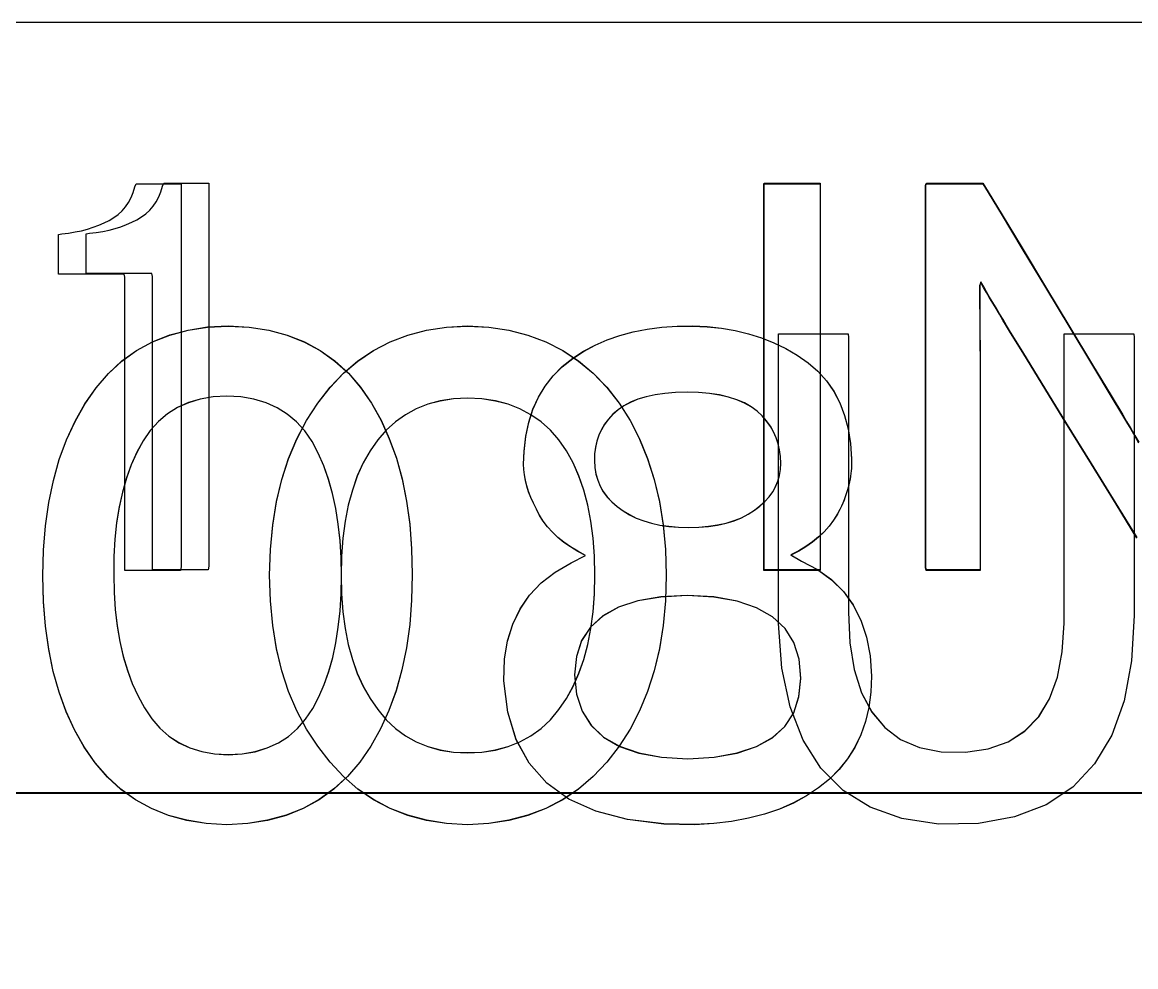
# Model space of a CAD drawing. Extents: x 1 to 47.7, y 0.2 to 35.
# Drawn here: x 36.3218 to 36.5456, y 12.1549 to 12.3447 of the extents above; entities that cross this region are included whole.
import ezdxf

# ---------------------------------------------------------------- set-up
doc = ezdxf.new("R2010")
doc.units = 0
doc.header["$MEASUREMENT"] = 0
for name, color, linetype in [('5_1___24__TARGET_LEDS___12', 7, 'CONTINUOUS'), ('6_2___8__INDEPENDENT_INPUT', 7, 'CONTINUOUS'), ('6_3___8__OPTOISO_INDEPENDE', 7, 'CONTINUOUS'), ('6_4___24__OPTOISO_INDEPEND', 7, 'CONTINUOUS'), ('6_5___8__INDEPENDENT_INPUT', 7, 'CONTINUOUS'), ('6_6___8__INDEPENDENT_INPUT', 7, 'CONTINUOUS'), ('6_7___8__OPTOISO_INDEPENDE', 7, 'CONTINUOUS'), ('6_8___8__OPTOISO_INDEPENDE', 7, 'CONTINUOUS'), ('8_0_____DWG', 7, 'CONTINUOUS')]:
    doc.layers.add(name, color=color, linetype=linetype)

msp = doc.modelspace()

# ---------------------------------------------------------------- linework, layer by layer
at = {"layer": '5_1___24__TARGET_LEDS___12'}
msp.add_lwpolyline([(36.34242, 12.2345), (36.34242, 12.23679), (36.34242, 12.24285), (36.34242, 12.25154), (36.34242, 12.26169), (36.34242, 12.27213), (36.34242, 12.28169), (36.34242, 12.28921), (36.34242, 12.29353), (36.34229, 12.29413), (36.34132, 12.29413), (36.33964, 12.29413), (36.3375, 12.29413), (36.33516, 12.29413), (36.33289, 12.29413), (36.33094, 12.29413), (36.32959, 12.29413), (36.32907, 12.29413), (36.32907, 12.29444), (36.32907, 12.29525), (36.32907, 12.29642), (36.32907, 12.29779), (36.32907, 12.29919), (36.32907, 12.30048), (36.32907, 12.3015), (36.32907, 12.30208), (36.32977, 12.30222), (36.33112, 12.30237), (36.33242, 12.30258), (36.33368, 12.30284), (36.33489, 12.30315), (36.33605, 12.30352), (36.33717, 12.30393), (36.33824, 12.3044), (36.33926, 12.30492), (36.34021, 12.30549), (36.34107, 12.30613), (36.34185, 12.30685), (36.34254, 12.30766), (36.34314, 12.30854), (36.34366, 12.3095), (36.34409, 12.31054), (36.34444, 12.31166), (36.34467, 12.31225), (36.34533, 12.31225), (36.34648, 12.31225), (36.34795, 12.31225), (36.34954, 12.31225), (36.3511, 12.31225), (36.35243, 12.31225), (36.35336, 12.31225), (36.35371, 12.31225), (36.35371, 12.30927), (36.35371, 12.30136), (36.35371, 12.29003), (36.35371, 12.2768), (36.35371, 12.26319), (36.35371, 12.25072), (36.35371, 12.24091), (36.35371, 12.23528), (36.35359, 12.2345), (36.35278, 12.2345), (36.35135, 12.2345), (36.34954, 12.2345), (36.34757, 12.2345), (36.34565, 12.2345), (36.344, 12.2345), (36.34285, 12.2345)], close=True, dxfattribs=at)
for points in [[(36.47087, 12.2345), (36.47087, 12.31225), (36.48215, 12.31225), (36.48215, 12.2345), (36.47087, 12.2345)], [(36.54584, 12.24103), (36.54164, 12.24786), (36.53669, 12.2559), (36.53155, 12.26424), (36.52677, 12.27202), (36.52287, 12.27835), (36.52042, 12.28234), (36.51963, 12.28363), (36.5189, 12.28484), (36.51819, 12.28603), (36.51751, 12.28717), (36.51685, 12.28829), (36.51621, 12.28937), (36.5156, 12.29042), (36.51501, 12.29143), (36.51445, 12.29241), (36.51421, 12.29178), (36.51422, 12.28991), (36.51422, 12.28798), (36.51423, 12.28599), (36.51424, 12.28394), (36.51425, 12.28183), (36.51427, 12.27966), (36.51429, 12.27743), (36.51432, 12.27514), (36.51432, 12.27371), (36.51432, 12.2701), (36.51432, 12.26465), (36.51432, 12.25811), (36.51432, 12.2512), (36.51432, 12.24466), (36.51432, 12.23922), (36.51432, 12.2356), (36.51431, 12.2345), (36.51381, 12.2345), (36.51266, 12.2345), (36.51107, 12.2345), (36.50925, 12.2345), (36.50738, 12.2345), (36.50566, 12.2345), (36.5043, 12.2345), (36.5035, 12.2345), (36.50336, 12.23505), (36.50336, 12.24009), (36.50336, 12.24925), (36.50336, 12.26114), (36.50336, 12.27433), (36.50336, 12.28743), (36.50336, 12.29901), (36.50336, 12.30767), (36.50336, 12.312), (36.50358, 12.31225), (36.50453, 12.31225), (36.50602, 12.31225), (36.50786, 12.31225), (36.50983, 12.31225), (36.51172, 12.31225), (36.51334, 12.31225), (36.51446, 12.31225), (36.51488, 12.31225), (36.51592, 12.31052), (36.51871, 12.3059), (36.52272, 12.29925), (36.52743, 12.29143), (36.53233, 12.28331), (36.5369, 12.27574), (36.54061, 12.26958), (36.54295, 12.2657), (36.54374, 12.26438), (36.54459, 12.26293), (36.54539, 12.26154), (36.54617, 12.26019)], [(36.27086, 12.1398), (36.27086, 12.18979), (36.57085, 12.18977)]]:
    msp.add_lwpolyline(points, dxfattribs=at)
at = {"layer": '6_2___8__INDEPENDENT_INPUT'}
for points in [[(36.45124, 12.23357), (36.45107, 12.2284), (36.45061, 12.22347), (36.44986, 12.2188), (36.44882, 12.21438), (36.44749, 12.2102), (36.44588, 12.20628), (36.44398, 12.2026), (36.44179, 12.19918), (36.43931, 12.19598), (36.43657, 12.19309), (36.43361, 12.19059), (36.43044, 12.18845), (36.42705, 12.18669), (36.42344, 12.1853), (36.41962, 12.18429), (36.41557, 12.18365), (36.41131, 12.18338), (36.40707, 12.18365), (36.40306, 12.18429), (36.39927, 12.1853), (36.39571, 12.18669), (36.39236, 12.18845), (36.38924, 12.19059), (36.38634, 12.19309), (36.38366, 12.19598), (36.38117, 12.19918), (36.37893, 12.2026), (36.37698, 12.20628), (36.37533, 12.2102), (36.37398, 12.21438), (36.37291, 12.2188), (36.37215, 12.22347), (36.37168, 12.2284), (36.3715, 12.23357), (36.37168, 12.23874), (36.37215, 12.24367), (36.37291, 12.24836), (36.37398, 12.2528), (36.37533, 12.257), (36.37698, 12.26096), (36.37893, 12.26467), (36.38117, 12.26814), (36.38366, 12.27134), (36.38634, 12.27418), (36.38924, 12.27664), (36.39236, 12.27874), (36.39571, 12.28047), (36.39927, 12.28183), (36.40306, 12.28282), (36.40707, 12.28344), (36.41131, 12.28368), (36.41557, 12.28344), (36.41962, 12.28282), (36.42344, 12.28183), (36.42705, 12.28047), (36.43044, 12.27874), (36.43361, 12.27664), (36.43657, 12.27418), (36.43931, 12.27134), (36.44179, 12.26814), (36.44398, 12.26467), (36.44588, 12.26096), (36.44749, 12.257), (36.44882, 12.2528), (36.44986, 12.24836), (36.45061, 12.24367), (36.45107, 12.23874)], [(36.5453, 12.22545), (36.54475, 12.21633), (36.54323, 12.20833), (36.54075, 12.20144), (36.53732, 12.19565), (36.53292, 12.19099), (36.52756, 12.18743), (36.52124, 12.18498), (36.51397, 12.18365), (36.50594, 12.18353), (36.4986, 12.18467), (36.49221, 12.18693), (36.48676, 12.1903), (36.48227, 12.19478), (36.47873, 12.20038), (36.47613, 12.20709), (36.47449, 12.21491), (36.47379, 12.22385), (36.47377, 12.22714), (36.47377, 12.23214), (36.47377, 12.2398), (36.47377, 12.24905), (36.47377, 12.25884), (36.47377, 12.26809), (36.47377, 12.27575), (36.47377, 12.28075), (36.47379, 12.28212), (36.47452, 12.28212), (36.47606, 12.28212), (36.47817, 12.28212), (36.48057, 12.28212), (36.48299, 12.28212), (36.48518, 12.28212), (36.48686, 12.28212), (36.48777, 12.28212), (36.48786, 12.28135), (36.48786, 12.27703), (36.48786, 12.26987), (36.48786, 12.2609), (36.48786, 12.2512), (36.48786, 12.24182), (36.48786, 12.23381), (36.48786, 12.22822), (36.48786, 12.22613), (36.48815, 12.21998), (36.48903, 12.21459), (36.49048, 12.20996), (36.49252, 12.20607), (36.49514, 12.20294), (36.49834, 12.20056), (36.50213, 12.19893), (36.5065, 12.19805), (36.51139, 12.19797), (36.51596, 12.19867), (36.51993, 12.2001), (36.5233, 12.20225), (36.52608, 12.20513), (36.52826, 12.20874), (36.52984, 12.21308), (36.53082, 12.21814), (36.5312, 12.22393), (36.53121, 12.22657), (36.53121, 12.23162), (36.53121, 12.23936), (36.53121, 12.24871), (36.53121, 12.2586), (36.53121, 12.26795), (36.53121, 12.27569), (36.53121, 12.28074), (36.53123, 12.28212), (36.53196, 12.28212), (36.5335, 12.28212), (36.53561, 12.28212), (36.53801, 12.28212), (36.54044, 12.28212), (36.54262, 12.28212), (36.5443, 12.28212), (36.54521, 12.28212), (36.5453, 12.28134), (36.5453, 12.27697), (36.5453, 12.26972), (36.5453, 12.26065), (36.5453, 12.25083), (36.5453, 12.24133), (36.5453, 12.23322), (36.5453, 12.22757)], [(36.43688, 12.23357), (36.43679, 12.23739), (36.43652, 12.24101), (36.43607, 12.24443), (36.43545, 12.24766), (36.43465, 12.25069), (36.43367, 12.25352), (36.43251, 12.25615), (36.43117, 12.25859), (36.42965, 12.2608), (36.42795, 12.26273), (36.42608, 12.26441), (36.42404, 12.26584), (36.42183, 12.26702), (36.41945, 12.26794), (36.41691, 12.2686), (36.41419, 12.26902), (36.41131, 12.26918), (36.40848, 12.26902), (36.40581, 12.2686), (36.40331, 12.26794), (36.40097, 12.26702), (36.39879, 12.26584), (36.39678, 12.26441), (36.39492, 12.26273), (36.39323, 12.2608), (36.39169, 12.25859), (36.39033, 12.25615), (36.38914, 12.25352), (36.38814, 12.25069), (36.38732, 12.24766), (36.38668, 12.24443), (36.38623, 12.24101), (36.38596, 12.23739), (36.38586, 12.23357), (36.38596, 12.22979), (36.38623, 12.22622), (36.38668, 12.22283), (36.38732, 12.21964), (36.38814, 12.21664), (36.38914, 12.21384), (36.39033, 12.21123), (36.39169, 12.20881), (36.39323, 12.20656), (36.39492, 12.20453), (36.39678, 12.20277), (36.39879, 12.20128), (36.40097, 12.20006), (36.40331, 12.19911), (36.40581, 12.19843), (36.40848, 12.19802), (36.41131, 12.19789), (36.41419, 12.19802), (36.41691, 12.19843), (36.41945, 12.19911), (36.42183, 12.20006), (36.42404, 12.20128), (36.42608, 12.20277), (36.42795, 12.20453), (36.42965, 12.20656), (36.43117, 12.20881), (36.43251, 12.21123), (36.43367, 12.21384), (36.43465, 12.21664), (36.43545, 12.21964), (36.43607, 12.22283), (36.43652, 12.22622), (36.43679, 12.22979)]]:
    msp.add_lwpolyline(points, close=True, dxfattribs=at)
at = {"layer": '6_3___8__OPTOISO_INDEPENDE'}
for points in [[(36.45124, 12.23357), (36.45107, 12.2284), (36.45061, 12.22347), (36.44986, 12.2188), (36.44882, 12.21438), (36.44749, 12.2102), (36.44588, 12.20628), (36.44398, 12.2026), (36.44179, 12.19918), (36.43931, 12.19598), (36.43657, 12.19309), (36.43361, 12.19059), (36.43044, 12.18845), (36.42705, 12.18669), (36.42344, 12.1853), (36.41962, 12.18429), (36.41557, 12.18365), (36.41131, 12.18338), (36.40707, 12.18365), (36.40306, 12.18429), (36.39927, 12.1853), (36.39571, 12.18669), (36.39236, 12.18845), (36.38924, 12.19059), (36.38634, 12.19309), (36.38366, 12.19598), (36.38117, 12.19918), (36.37893, 12.2026), (36.37698, 12.20628), (36.37533, 12.2102), (36.37398, 12.21438), (36.37291, 12.2188), (36.37215, 12.22347), (36.37168, 12.2284), (36.3715, 12.23357), (36.37168, 12.23874), (36.37215, 12.24367), (36.37291, 12.24836), (36.37398, 12.2528), (36.37533, 12.257), (36.37698, 12.26096), (36.37893, 12.26467), (36.38117, 12.26814), (36.38366, 12.27134), (36.38634, 12.27418), (36.38924, 12.27664), (36.39236, 12.27874), (36.39571, 12.28047), (36.39927, 12.28183), (36.40306, 12.28282), (36.40707, 12.28344), (36.41131, 12.28368), (36.41557, 12.28344), (36.41962, 12.28282), (36.42344, 12.28183), (36.42705, 12.28047), (36.43044, 12.27874), (36.43361, 12.27664), (36.43657, 12.27418), (36.43931, 12.27134), (36.44179, 12.26814), (36.44398, 12.26467), (36.44588, 12.26096), (36.44749, 12.257), (36.44882, 12.2528), (36.44986, 12.24836), (36.45061, 12.24367), (36.45107, 12.23874)], [(36.5453, 12.22545), (36.54475, 12.21633), (36.54323, 12.20833), (36.54075, 12.20144), (36.53732, 12.19565), (36.53292, 12.19099), (36.52756, 12.18743), (36.52124, 12.18498), (36.51397, 12.18365), (36.50594, 12.18353), (36.4986, 12.18467), (36.49221, 12.18693), (36.48676, 12.1903), (36.48227, 12.19478), (36.47873, 12.20038), (36.47613, 12.20709), (36.47449, 12.21491), (36.47379, 12.22385), (36.47377, 12.22714), (36.47377, 12.23214), (36.47377, 12.2398), (36.47377, 12.24905), (36.47377, 12.25884), (36.47377, 12.26809), (36.47377, 12.27575), (36.47377, 12.28075), (36.47379, 12.28212), (36.47452, 12.28212), (36.47606, 12.28212), (36.47817, 12.28212), (36.48057, 12.28212), (36.48299, 12.28212), (36.48518, 12.28212), (36.48686, 12.28212), (36.48777, 12.28212), (36.48786, 12.28135), (36.48786, 12.27703), (36.48786, 12.26987), (36.48786, 12.2609), (36.48786, 12.2512), (36.48786, 12.24182), (36.48786, 12.23381), (36.48786, 12.22822), (36.48786, 12.22613), (36.48815, 12.21998), (36.48903, 12.21459), (36.49048, 12.20996), (36.49252, 12.20607), (36.49514, 12.20294), (36.49834, 12.20056), (36.50213, 12.19893), (36.5065, 12.19805), (36.51139, 12.19797), (36.51596, 12.19867), (36.51993, 12.2001), (36.5233, 12.20225), (36.52608, 12.20513), (36.52826, 12.20874), (36.52984, 12.21308), (36.53082, 12.21814), (36.5312, 12.22393), (36.53121, 12.22657), (36.53121, 12.23162), (36.53121, 12.23936), (36.53121, 12.24871), (36.53121, 12.2586), (36.53121, 12.26795), (36.53121, 12.27569), (36.53121, 12.28074), (36.53123, 12.28212), (36.53196, 12.28212), (36.5335, 12.28212), (36.53561, 12.28212), (36.53801, 12.28212), (36.54044, 12.28212), (36.54262, 12.28212), (36.5443, 12.28212), (36.54521, 12.28212), (36.5453, 12.28134), (36.5453, 12.27697), (36.5453, 12.26972), (36.5453, 12.26065), (36.5453, 12.25083), (36.5453, 12.24133), (36.5453, 12.23322), (36.5453, 12.22757)], [(36.43688, 12.23357), (36.43679, 12.23739), (36.43652, 12.24101), (36.43607, 12.24443), (36.43545, 12.24766), (36.43465, 12.25069), (36.43367, 12.25352), (36.43251, 12.25615), (36.43117, 12.25859), (36.42965, 12.2608), (36.42795, 12.26273), (36.42608, 12.26441), (36.42404, 12.26584), (36.42183, 12.26702), (36.41945, 12.26794), (36.41691, 12.2686), (36.41419, 12.26902), (36.41131, 12.26918), (36.40848, 12.26902), (36.40581, 12.2686), (36.40331, 12.26794), (36.40097, 12.26702), (36.39879, 12.26584), (36.39678, 12.26441), (36.39492, 12.26273), (36.39323, 12.2608), (36.39169, 12.25859), (36.39033, 12.25615), (36.38914, 12.25352), (36.38814, 12.25069), (36.38732, 12.24766), (36.38668, 12.24443), (36.38623, 12.24101), (36.38596, 12.23739), (36.38586, 12.23357), (36.38596, 12.22979), (36.38623, 12.22622), (36.38668, 12.22283), (36.38732, 12.21964), (36.38814, 12.21664), (36.38914, 12.21384), (36.39033, 12.21123), (36.39169, 12.20881), (36.39323, 12.20656), (36.39492, 12.20453), (36.39678, 12.20277), (36.39879, 12.20128), (36.40097, 12.20006), (36.40331, 12.19911), (36.40581, 12.19843), (36.40848, 12.19802), (36.41131, 12.19789), (36.41419, 12.19802), (36.41691, 12.19843), (36.41945, 12.19911), (36.42183, 12.20006), (36.42404, 12.20128), (36.42608, 12.20277), (36.42795, 12.20453), (36.42965, 12.20656), (36.43117, 12.20881), (36.43251, 12.21123), (36.43367, 12.21384), (36.43465, 12.21664), (36.43545, 12.21964), (36.43607, 12.22283), (36.43652, 12.22622), (36.43679, 12.22979)]]:
    msp.add_lwpolyline(points, close=True, dxfattribs=at)
at = {"layer": '6_4___24__OPTOISO_INDEPEND'}
msp.add_lwpolyline([(36.348, 12.23463), (36.348, 12.23691), (36.348, 12.24298), (36.348, 12.25167), (36.348, 12.26182), (36.348, 12.27225), (36.348, 12.28182), (36.348, 12.28934), (36.348, 12.29366), (36.34786, 12.29426), (36.34689, 12.29426), (36.34521, 12.29426), (36.34307, 12.29426), (36.34073, 12.29426), (36.33845, 12.29426), (36.33651, 12.29426), (36.33515, 12.29426), (36.33464, 12.29426), (36.33464, 12.29456), (36.33464, 12.29538), (36.33464, 12.29655), (36.33464, 12.29792), (36.33464, 12.29932), (36.33464, 12.30061), (36.33464, 12.30162), (36.33464, 12.30221), (36.33533, 12.30234), (36.33668, 12.3025), (36.33799, 12.30271), (36.33924, 12.30297), (36.34046, 12.30328), (36.34162, 12.30365), (36.34274, 12.30406), (36.34381, 12.30453), (36.34484, 12.30505), (36.34578, 12.30562), (36.34664, 12.30626), (36.34742, 12.30698), (36.34811, 12.30779), (36.34871, 12.30867), (36.34922, 12.30963), (36.34965, 12.31067), (36.35, 12.31179), (36.35023, 12.31238), (36.35089, 12.31238), (36.35204, 12.31238), (36.35351, 12.31238), (36.3551, 12.31238), (36.35666, 12.31238), (36.35799, 12.31238), (36.35892, 12.31238), (36.35927, 12.31238), (36.35927, 12.3094), (36.35927, 12.30149), (36.35927, 12.29016), (36.35927, 12.27693), (36.35927, 12.26332), (36.35927, 12.25085), (36.35927, 12.24104), (36.35927, 12.23541), (36.35915, 12.23463), (36.35834, 12.23463), (36.35691, 12.23463), (36.35511, 12.23463), (36.35313, 12.23463), (36.35122, 12.23463), (36.34957, 12.23463), (36.34843, 12.23463)], close=True, dxfattribs=at)
for points in [[(36.47088, 12.23463), (36.47088, 12.31238), (36.48216, 12.31238), (36.48216, 12.23463), (36.47088, 12.23463)], [(36.54586, 12.24116), (36.54165, 12.24799), (36.53671, 12.25602), (36.53157, 12.26437), (36.52678, 12.27215), (36.52288, 12.27848), (36.52043, 12.28247), (36.51964, 12.28375), (36.51891, 12.28497), (36.5182, 12.28615), (36.51752, 12.2873), (36.51686, 12.28842), (36.51622, 12.2895), (36.51561, 12.29054), (36.51503, 12.29156), (36.51446, 12.29253), (36.51423, 12.2919), (36.51423, 12.29003), (36.51424, 12.2881), (36.51424, 12.28611), (36.51425, 12.28406), (36.51427, 12.28196), (36.51429, 12.27979), (36.51431, 12.27756), (36.51433, 12.27527), (36.51434, 12.27384), (36.51434, 12.27022), (36.51434, 12.26478), (36.51434, 12.25824), (36.51434, 12.25133), (36.51434, 12.24479), (36.51434, 12.23934), (36.51434, 12.23573), (36.51433, 12.23463), (36.51382, 12.23463), (36.51267, 12.23463), (36.51109, 12.23463), (36.50926, 12.23463), (36.50739, 12.23463), (36.50568, 12.23463), (36.50432, 12.23463), (36.50351, 12.23463), (36.50338, 12.23518), (36.50338, 12.24022), (36.50338, 12.24938), (36.50338, 12.26127), (36.50338, 12.27446), (36.50338, 12.28755), (36.50338, 12.29914), (36.50338, 12.3078), (36.50338, 12.31213), (36.5036, 12.31238), (36.50454, 12.31238), (36.50603, 12.31238), (36.50787, 12.31238), (36.50984, 12.31238), (36.51174, 12.31238), (36.51335, 12.31238), (36.51447, 12.31238), (36.51489, 12.31238), (36.51594, 12.31065), (36.51872, 12.30603), (36.52273, 12.29938), (36.52745, 12.29156), (36.53235, 12.28344), (36.53691, 12.27587), (36.54062, 12.26971), (36.54297, 12.26583), (36.54376, 12.2645), (36.5446, 12.26306), (36.54541, 12.26167), (36.54618, 12.26032)], [(36.27087, 12.13994), (36.27087, 12.18992), (36.57087, 12.1899)]]:
    msp.add_lwpolyline(points, dxfattribs=at)
at = {"layer": '6_5___8__INDEPENDENT_INPUT'}
for points in [[(36.40019, 12.23372), (36.40006, 12.22857), (36.39967, 12.22366), (36.39902, 12.21899), (36.39811, 12.21456), (36.39693, 12.21037), (36.3955, 12.20641), (36.39381, 12.2027), (36.39186, 12.19922), (36.38964, 12.19599), (36.38717, 12.19311), (36.38445, 12.1906), (36.38148, 12.18847), (36.37827, 12.1867), (36.37481, 12.18532), (36.3711, 12.1843), (36.36714, 12.18366), (36.36293, 12.1834), (36.35877, 12.18366), (36.35486, 12.1843), (36.35118, 12.1853), (36.34776, 12.18667), (36.34457, 12.18842), (36.34163, 12.19053), (36.33893, 12.19302), (36.33648, 12.19587), (36.33427, 12.19905), (36.33232, 12.20248), (36.33062, 12.20616), (36.32919, 12.21008), (36.32802, 12.21425), (36.32711, 12.21868), (36.32646, 12.22335), (36.32607, 12.22827), (36.32594, 12.23345), (36.32607, 12.23861), (36.32647, 12.24353), (36.32713, 12.24821), (36.32805, 12.25265), (36.32924, 12.25685), (36.33069, 12.26081), (36.3324, 12.26453), (36.33438, 12.26801), (36.33662, 12.27125), (36.3391, 12.27414), (36.34182, 12.27665), (36.34479, 12.27878), (36.34799, 12.28052), (36.35143, 12.28189), (36.35511, 12.28287), (36.35904, 12.28348), (36.3632, 12.2837), (36.3674, 12.28345), (36.37135, 12.28283), (36.37505, 12.28184), (36.3785, 12.28048), (36.3817, 12.27876), (36.38465, 12.27666), (36.38735, 12.27419), (36.38979, 12.27135), (36.39198, 12.26817), (36.3939, 12.26473), (36.39557, 12.26104), (36.39698, 12.25711), (36.39813, 12.25293), (36.39903, 12.24849), (36.39967, 12.24382), (36.40006, 12.23889)], [(36.4925, 12.21327), (36.49234, 12.21005), (36.49193, 12.20701), (36.49125, 12.20416), (36.49032, 12.20148), (36.48913, 12.19899), (36.48769, 12.19668), (36.48598, 12.19455), (36.48402, 12.1926), (36.48181, 12.19083), (36.47939, 12.18921), (36.47678, 12.18779), (36.47397, 12.18657), (36.47097, 12.18555), (36.46776, 12.18472), (36.46436, 12.18409), (36.46076, 12.18367), (36.45697, 12.18344), (36.45071, 12.18357), (36.44343, 12.18447), (36.43709, 12.18614), (36.43168, 12.18858), (36.4272, 12.19179), (36.42365, 12.19578), (36.42104, 12.20053), (36.41936, 12.20605), (36.41861, 12.21234), (36.41874, 12.21669), (36.41934, 12.22036), (36.42037, 12.22373), (36.42184, 12.2268), (36.42375, 12.22957), (36.4261, 12.23204), (36.42889, 12.23421), (36.43212, 12.23608), (36.435, 12.23756), (36.43344, 12.23839), (36.43199, 12.23927), (36.43066, 12.2402), (36.42945, 12.24118), (36.42835, 12.24222), (36.42738, 12.2433), (36.42652, 12.24444), (36.42577, 12.24563), (36.42512, 12.24685), (36.42452, 12.24805), (36.42399, 12.24923), (36.42355, 12.25039), (36.42319, 12.25153), (36.42292, 12.25266), (36.42272, 12.25377), (36.42261, 12.25486), (36.42257, 12.25593), (36.42266, 12.2585), (36.423, 12.2615), (36.42359, 12.26432), (36.42443, 12.26694), (36.42552, 12.26937), (36.42687, 12.27161), (36.42847, 12.27366), (36.43032, 12.27552), (36.43243, 12.27719), (36.43461, 12.2786), (36.43693, 12.27983), (36.43936, 12.2809), (36.44192, 12.28179), (36.4446, 12.28252), (36.44741, 12.28307), (36.45034, 12.28345), (36.4534, 12.28365), (36.45652, 12.28369), (36.45948, 12.28356), (36.46234, 12.28325), (36.46511, 12.28277), (36.46778, 12.28212), (36.47036, 12.2813), (36.47285, 12.28031), (36.47525, 12.27915), (36.47754, 12.27781), (36.47974, 12.2763), (36.4817, 12.27459), (36.48342, 12.27267), (36.48488, 12.27056), (36.4861, 12.26824), (36.48707, 12.26572), (36.48778, 12.263), (36.48825, 12.26008), (36.48847, 12.25695), (36.48848, 12.25607), (36.48846, 12.25557), (36.48843, 12.25507), (36.48838, 12.25455), (36.48832, 12.25402), (36.48825, 12.25348), (36.48816, 12.25293), (36.48805, 12.25237), (36.48794, 12.25179), (36.48779, 12.25118), (36.48761, 12.25057), (36.48742, 12.24995), (36.4872, 12.24933), (36.48696, 12.24871), (36.4867, 12.24808), (36.48642, 12.24745), (36.48612, 12.24681), (36.48563, 12.24589), (36.48485, 12.24464), (36.48396, 12.24345), (36.48295, 12.24233), (36.48184, 12.24127), (36.48062, 12.24027), (36.47929, 12.23933), (36.47785, 12.23846), (36.47629, 12.23765), (36.47839, 12.23643), (36.48162, 12.23473), (36.48443, 12.2327), (36.48682, 12.23032), (36.48879, 12.22759), (36.49035, 12.22453), (36.49148, 12.22112), (36.4922, 12.21737)], [(36.47426, 12.25609), (36.4742, 12.25745), (36.47402, 12.25876), (36.47373, 12.26002), (36.47333, 12.26123), (36.4728, 12.2624), (36.47216, 12.26352), (36.47141, 12.26459), (36.47053, 12.26562), (36.46951, 12.26659), (36.46832, 12.26746), (36.46696, 12.26821), (36.46544, 12.26886), (36.46376, 12.26939), (36.46191, 12.26981), (36.4599, 12.27012), (36.45774, 12.27032), (36.4554, 12.27041), (36.45311, 12.27033), (36.45097, 12.27014), (36.44899, 12.26985), (36.44718, 12.26945), (36.44552, 12.26895), (36.44403, 12.26835), (36.4427, 12.26765), (36.44154, 12.26684), (36.44052, 12.26593), (36.43962, 12.26496), (36.43885, 12.26393), (36.4382, 12.26285), (36.43768, 12.26172), (36.43728, 12.26053), (36.437, 12.25929), (36.43684, 12.25799), (36.43681, 12.25664), (36.43688, 12.25526), (36.43709, 12.25394), (36.43745, 12.25269), (36.43794, 12.2515), (36.43858, 12.25038), (36.43936, 12.24932), (36.44029, 12.24833), (36.44135, 12.2474), (36.44254, 12.24653), (36.44382, 12.24575), (36.4452, 12.24507), (36.44669, 12.2445), (36.44827, 12.24403), (36.44997, 12.24367), (36.45176, 12.24341), (36.45366, 12.24326), (36.45566, 12.2432), (36.45775, 12.24326), (36.45972, 12.24342), (36.46156, 12.24369), (36.46328, 12.24407), (36.46488, 12.24455), (36.46636, 12.24514), (36.46772, 12.24584), (36.46895, 12.24665), (36.47006, 12.24751), (36.47105, 12.2484), (36.4719, 12.24934), (36.47262, 12.25034), (36.47321, 12.25138), (36.47367, 12.25248), (36.474, 12.25363), (36.47419, 12.25483)], [(36.38596, 12.23345), (36.38589, 12.23706), (36.38567, 12.24053), (36.3853, 12.24384), (36.3848, 12.247), (36.38414, 12.25001), (36.38334, 12.25287), (36.38239, 12.25557), (36.3813, 12.25812), (36.38004, 12.26049), (36.37858, 12.2626), (36.37692, 12.26443), (36.37507, 12.26598), (36.37303, 12.26726), (36.37079, 12.26826), (36.36836, 12.26898), (36.36574, 12.26943), (36.36293, 12.2696), (36.36016, 12.26943), (36.35758, 12.26899), (36.35519, 12.26827), (36.35299, 12.26729), (36.35098, 12.26603), (36.34916, 12.2645), (36.34753, 12.26269), (36.34608, 12.26062), (36.34482, 12.25829), (36.3437, 12.25579), (36.34274, 12.25313), (36.34193, 12.2503), (36.34127, 12.24731), (36.34076, 12.24416), (36.34041, 12.24084), (36.34021, 12.23736), (36.34017, 12.23372), (36.34025, 12.23012), (36.34048, 12.22667), (36.34086, 12.22338), (36.34139, 12.22025), (36.34208, 12.21728), (36.34292, 12.21446), (36.34391, 12.2118), (36.34506, 12.20929), (36.34635, 12.2069), (36.34781, 12.20472), (36.34945, 12.20283), (36.35128, 12.20123), (36.35329, 12.19991), (36.35549, 12.19888), (36.35787, 12.19813), (36.36044, 12.19767), (36.3632, 12.1975), (36.36601, 12.19767), (36.36863, 12.19812), (36.37105, 12.19886), (36.37327, 12.19988), (36.37529, 12.20118), (36.37712, 12.20277), (36.37875, 12.20463), (36.38019, 12.20678), (36.38142, 12.20914), (36.38248, 12.21162), (36.3834, 12.21426), (36.38419, 12.21706), (36.38482, 12.22001), (36.38532, 12.22313), (36.38568, 12.22641), (36.38589, 12.22985)], [(36.47826, 12.21286), (36.47793, 12.21671), (36.47688, 12.22005), (36.47511, 12.22288), (36.47261, 12.22522), (36.4694, 12.22705), (36.46545, 12.22838), (36.46079, 12.2292), (36.4554, 12.22952), (36.45011, 12.22921), (36.44552, 12.22842), (36.44163, 12.22714), (36.43845, 12.22539), (36.43598, 12.22315), (36.43422, 12.22043), (36.43316, 12.21723), (36.43281, 12.21354), (36.43322, 12.20965), (36.43433, 12.20627), (36.43613, 12.2034), (36.43862, 12.20104), (36.44181, 12.19918), (36.44569, 12.19784), (36.45027, 12.19701), (36.45554, 12.19668), (36.46086, 12.19702), (36.46547, 12.19785), (36.46938, 12.19915), (36.47257, 12.20093), (36.47506, 12.20319), (36.47684, 12.20594), (36.4779, 12.20916)]]:
    msp.add_lwpolyline(points, close=True, dxfattribs=at)
at = {"layer": '6_6___8__INDEPENDENT_INPUT'}
for points in [[(36.45124, 12.23357), (36.45107, 12.2284), (36.45061, 12.22348), (36.44986, 12.21881), (36.44882, 12.21438), (36.44749, 12.21021), (36.44588, 12.20628), (36.44398, 12.20261), (36.44179, 12.19918), (36.43931, 12.19598), (36.43657, 12.1931), (36.43361, 12.19059), (36.43044, 12.18846), (36.42705, 12.1867), (36.42344, 12.18531), (36.41962, 12.1843), (36.41557, 12.18366), (36.41131, 12.18339), (36.40707, 12.18366), (36.40306, 12.1843), (36.39927, 12.18531), (36.39571, 12.1867), (36.39236, 12.18846), (36.38924, 12.19059), (36.38634, 12.1931), (36.38366, 12.19598), (36.38117, 12.19918), (36.37893, 12.20261), (36.37698, 12.20628), (36.37533, 12.21021), (36.37398, 12.21438), (36.37291, 12.21881), (36.37215, 12.22348), (36.37168, 12.2284), (36.3715, 12.23357), (36.37168, 12.23875), (36.37215, 12.24368), (36.37291, 12.24837), (36.37398, 12.25281), (36.37533, 12.25701), (36.37698, 12.26097), (36.37893, 12.26468), (36.38117, 12.26815), (36.38366, 12.27135), (36.38634, 12.27418), (36.38924, 12.27665), (36.39236, 12.27875), (36.39571, 12.28048), (36.39927, 12.28183), (36.40306, 12.28282), (36.40707, 12.28344), (36.41131, 12.28369), (36.41557, 12.28344), (36.41962, 12.28282), (36.42344, 12.28183), (36.42705, 12.28048), (36.43044, 12.27875), (36.43361, 12.27665), (36.43657, 12.27418), (36.43931, 12.27135), (36.44179, 12.26815), (36.44398, 12.26468), (36.44588, 12.26097), (36.44749, 12.25701), (36.44882, 12.25281), (36.44986, 12.24837), (36.45061, 12.24368), (36.45107, 12.23875)], [(36.5453, 12.22546), (36.54475, 12.21634), (36.54323, 12.20834), (36.54075, 12.20144), (36.53732, 12.19566), (36.53292, 12.19099), (36.52756, 12.18744), (36.52124, 12.18499), (36.51397, 12.18366), (36.50594, 12.18354), (36.4986, 12.18468), (36.49221, 12.18694), (36.48676, 12.19031), (36.48227, 12.19479), (36.47873, 12.20039), (36.47613, 12.2071), (36.47449, 12.21492), (36.47379, 12.22385), (36.47377, 12.22715), (36.47377, 12.23215), (36.47377, 12.23981), (36.47377, 12.24906), (36.47377, 12.25885), (36.47377, 12.2681), (36.47377, 12.27576), (36.47377, 12.28076), (36.47379, 12.28213), (36.47452, 12.28213), (36.47606, 12.28213), (36.47817, 12.28213), (36.48057, 12.28213), (36.48299, 12.28213), (36.48518, 12.28213), (36.48686, 12.28213), (36.48777, 12.28213), (36.48786, 12.28135), (36.48786, 12.27704), (36.48786, 12.26987), (36.48786, 12.26091), (36.48786, 12.25121), (36.48786, 12.24182), (36.48786, 12.23381), (36.48786, 12.22823), (36.48786, 12.22614), (36.48815, 12.21999), (36.48903, 12.2146), (36.49048, 12.20996), (36.49252, 12.20608), (36.49514, 12.20294), (36.49834, 12.20056), (36.50213, 12.19894), (36.5065, 12.19806), (36.51139, 12.19797), (36.51596, 12.19867), (36.51993, 12.2001), (36.5233, 12.20226), (36.52608, 12.20514), (36.52826, 12.20875), (36.52984, 12.21309), (36.53082, 12.21815), (36.5312, 12.22394), (36.53121, 12.22657), (36.53121, 12.23163), (36.53121, 12.23936), (36.53121, 12.24871), (36.53121, 12.2586), (36.53121, 12.26795), (36.53121, 12.27569), (36.53121, 12.28074), (36.53123, 12.28213), (36.53196, 12.28213), (36.5335, 12.28213), (36.53561, 12.28213), (36.53801, 12.28213), (36.54044, 12.28213), (36.54262, 12.28213), (36.5443, 12.28213), (36.54521, 12.28213), (36.5453, 12.28134), (36.5453, 12.27698), (36.5453, 12.26972), (36.5453, 12.26065), (36.5453, 12.25083), (36.5453, 12.24134), (36.5453, 12.23323), (36.5453, 12.22758)], [(36.43688, 12.23357), (36.43679, 12.23739), (36.43652, 12.24102), (36.43607, 12.24444), (36.43545, 12.24767), (36.43465, 12.25069), (36.43367, 12.25353), (36.43251, 12.25616), (36.43117, 12.25859), (36.42965, 12.2608), (36.42795, 12.26274), (36.42608, 12.26442), (36.42404, 12.26585), (36.42183, 12.26703), (36.41945, 12.26795), (36.41691, 12.26861), (36.41419, 12.26903), (36.41131, 12.26919), (36.40848, 12.26903), (36.40581, 12.26861), (36.40331, 12.26795), (36.40097, 12.26703), (36.39879, 12.26585), (36.39678, 12.26442), (36.39492, 12.26274), (36.39323, 12.2608), (36.39169, 12.25859), (36.39033, 12.25616), (36.38914, 12.25353), (36.38814, 12.25069), (36.38732, 12.24767), (36.38668, 12.24444), (36.38623, 12.24102), (36.38596, 12.23739), (36.38586, 12.23357), (36.38596, 12.2298), (36.38623, 12.22622), (36.38668, 12.22284), (36.38732, 12.21965), (36.38814, 12.21665), (36.38914, 12.21385), (36.39033, 12.21124), (36.39169, 12.20882), (36.39323, 12.20656), (36.39492, 12.20453), (36.39678, 12.20277), (36.39879, 12.20128), (36.40097, 12.20006), (36.40331, 12.19912), (36.40581, 12.19844), (36.40848, 12.19803), (36.41131, 12.1979), (36.41419, 12.19803), (36.41691, 12.19844), (36.41945, 12.19912), (36.42183, 12.20006), (36.42404, 12.20128), (36.42608, 12.20277), (36.42795, 12.20453), (36.42965, 12.20656), (36.43117, 12.20882), (36.43251, 12.21124), (36.43367, 12.21385), (36.43465, 12.21665), (36.43545, 12.21965), (36.43607, 12.22284), (36.43652, 12.22622), (36.43679, 12.2298)]]:
    msp.add_lwpolyline(points, close=True, dxfattribs=at)
at = {"layer": '6_7___8__OPTOISO_INDEPENDE'}
for points in [[(36.45124, 12.23357), (36.45107, 12.2284), (36.45061, 12.22347), (36.44986, 12.2188), (36.44882, 12.21438), (36.44749, 12.2102), (36.44588, 12.20628), (36.44398, 12.2026), (36.44179, 12.19918), (36.43931, 12.19598), (36.43657, 12.19309), (36.43361, 12.19059), (36.43044, 12.18845), (36.42705, 12.18669), (36.42344, 12.1853), (36.41962, 12.18429), (36.41557, 12.18365), (36.41131, 12.18338), (36.40707, 12.18365), (36.40306, 12.18429), (36.39927, 12.1853), (36.39571, 12.18669), (36.39236, 12.18845), (36.38924, 12.19059), (36.38634, 12.19309), (36.38366, 12.19598), (36.38117, 12.19918), (36.37893, 12.2026), (36.37698, 12.20628), (36.37533, 12.2102), (36.37398, 12.21438), (36.37291, 12.2188), (36.37215, 12.22347), (36.37168, 12.2284), (36.3715, 12.23357), (36.37168, 12.23874), (36.37215, 12.24367), (36.37291, 12.24836), (36.37398, 12.2528), (36.37533, 12.257), (36.37698, 12.26096), (36.37893, 12.26467), (36.38117, 12.26814), (36.38366, 12.27134), (36.38634, 12.27418), (36.38924, 12.27664), (36.39236, 12.27874), (36.39571, 12.28047), (36.39927, 12.28183), (36.40306, 12.28282), (36.40707, 12.28344), (36.41131, 12.28368), (36.41557, 12.28344), (36.41962, 12.28282), (36.42344, 12.28183), (36.42705, 12.28047), (36.43044, 12.27874), (36.43361, 12.27664), (36.43657, 12.27418), (36.43931, 12.27134), (36.44179, 12.26814), (36.44398, 12.26467), (36.44588, 12.26096), (36.44749, 12.257), (36.44882, 12.2528), (36.44986, 12.24836), (36.45061, 12.24367), (36.45107, 12.23874)], [(36.5453, 12.22545), (36.54475, 12.21633), (36.54323, 12.20833), (36.54075, 12.20144), (36.53732, 12.19565), (36.53292, 12.19099), (36.52756, 12.18743), (36.52124, 12.18498), (36.51397, 12.18365), (36.50594, 12.18353), (36.4986, 12.18467), (36.49221, 12.18693), (36.48676, 12.1903), (36.48227, 12.19478), (36.47873, 12.20038), (36.47613, 12.20709), (36.47449, 12.21491), (36.47379, 12.22385), (36.47377, 12.22714), (36.47377, 12.23214), (36.47377, 12.2398), (36.47377, 12.24905), (36.47377, 12.25884), (36.47377, 12.26809), (36.47377, 12.27575), (36.47377, 12.28075), (36.47379, 12.28212), (36.47452, 12.28212), (36.47606, 12.28212), (36.47817, 12.28212), (36.48057, 12.28212), (36.48299, 12.28212), (36.48518, 12.28212), (36.48686, 12.28212), (36.48777, 12.28212), (36.48786, 12.28135), (36.48786, 12.27703), (36.48786, 12.26987), (36.48786, 12.2609), (36.48786, 12.2512), (36.48786, 12.24182), (36.48786, 12.23381), (36.48786, 12.22822), (36.48786, 12.22613), (36.48815, 12.21998), (36.48903, 12.21459), (36.49048, 12.20996), (36.49252, 12.20607), (36.49514, 12.20294), (36.49834, 12.20056), (36.50213, 12.19893), (36.5065, 12.19805), (36.51139, 12.19797), (36.51596, 12.19867), (36.51993, 12.2001), (36.5233, 12.20225), (36.52608, 12.20513), (36.52826, 12.20874), (36.52984, 12.21308), (36.53082, 12.21814), (36.5312, 12.22393), (36.53121, 12.22657), (36.53121, 12.23162), (36.53121, 12.23936), (36.53121, 12.24871), (36.53121, 12.2586), (36.53121, 12.26795), (36.53121, 12.27569), (36.53121, 12.28074), (36.53123, 12.28212), (36.53196, 12.28212), (36.5335, 12.28212), (36.53561, 12.28212), (36.53801, 12.28212), (36.54044, 12.28212), (36.54262, 12.28212), (36.5443, 12.28212), (36.54521, 12.28212), (36.5453, 12.28134), (36.5453, 12.27697), (36.5453, 12.26972), (36.5453, 12.26065), (36.5453, 12.25083), (36.5453, 12.24133), (36.5453, 12.23322), (36.5453, 12.22757)], [(36.43688, 12.23357), (36.43679, 12.23739), (36.43652, 12.24101), (36.43607, 12.24443), (36.43545, 12.24766), (36.43465, 12.25069), (36.43367, 12.25352), (36.43251, 12.25615), (36.43117, 12.25859), (36.42965, 12.2608), (36.42795, 12.26273), (36.42608, 12.26441), (36.42404, 12.26584), (36.42183, 12.26702), (36.41945, 12.26794), (36.41691, 12.2686), (36.41419, 12.26902), (36.41131, 12.26918), (36.40848, 12.26902), (36.40581, 12.2686), (36.40331, 12.26794), (36.40097, 12.26702), (36.39879, 12.26584), (36.39678, 12.26441), (36.39492, 12.26273), (36.39323, 12.2608), (36.39169, 12.25859), (36.39033, 12.25615), (36.38914, 12.25352), (36.38814, 12.25069), (36.38732, 12.24766), (36.38668, 12.24443), (36.38623, 12.24101), (36.38596, 12.23739), (36.38586, 12.23357), (36.38596, 12.22979), (36.38623, 12.22622), (36.38668, 12.22283), (36.38732, 12.21964), (36.38814, 12.21664), (36.38914, 12.21384), (36.39033, 12.21123), (36.39169, 12.20881), (36.39323, 12.20656), (36.39492, 12.20453), (36.39678, 12.20277), (36.39879, 12.20128), (36.40097, 12.20006), (36.40331, 12.19911), (36.40581, 12.19843), (36.40848, 12.19802), (36.41131, 12.19789), (36.41419, 12.19802), (36.41691, 12.19843), (36.41945, 12.19911), (36.42183, 12.20006), (36.42404, 12.20128), (36.42608, 12.20277), (36.42795, 12.20453), (36.42965, 12.20656), (36.43117, 12.20881), (36.43251, 12.21123), (36.43367, 12.21384), (36.43465, 12.21664), (36.43545, 12.21964), (36.43607, 12.22283), (36.43652, 12.22622), (36.43679, 12.22979)]]:
    msp.add_lwpolyline(points, close=True, dxfattribs=at)
at = {"layer": '6_8___8__OPTOISO_INDEPENDE'}
for points in [[(36.40019, 12.2337), (36.40006, 12.22855), (36.39967, 12.22364), (36.39902, 12.21897), (36.39811, 12.21454), (36.39693, 12.21035), (36.3955, 12.20639), (36.39381, 12.20268), (36.39186, 12.1992), (36.38964, 12.19597), (36.38717, 12.19309), (36.38445, 12.19058), (36.38148, 12.18844), (36.37827, 12.18668), (36.37481, 12.1853), (36.3711, 12.18428), (36.36714, 12.18364), (36.36293, 12.18338), (36.35877, 12.18364), (36.35486, 12.18427), (36.35118, 12.18528), (36.34776, 12.18665), (36.34457, 12.1884), (36.34163, 12.19051), (36.33893, 12.19299), (36.33648, 12.19585), (36.33427, 12.19903), (36.33232, 12.20246), (36.33062, 12.20614), (36.32919, 12.21006), (36.32802, 12.21423), (36.32711, 12.21866), (36.32646, 12.22333), (36.32607, 12.22825), (36.32594, 12.23343), (36.32607, 12.23859), (36.32647, 12.24351), (36.32713, 12.24819), (36.32805, 12.25263), (36.32924, 12.25683), (36.33069, 12.26079), (36.3324, 12.26451), (36.33438, 12.26799), (36.33662, 12.27123), (36.3391, 12.27412), (36.34182, 12.27663), (36.34479, 12.27876), (36.34799, 12.2805), (36.35143, 12.28187), (36.35511, 12.28285), (36.35904, 12.28346), (36.3632, 12.28368), (36.3674, 12.28343), (36.37135, 12.28281), (36.37505, 12.28182), (36.3785, 12.28046), (36.3817, 12.27874), (36.38465, 12.27664), (36.38735, 12.27417), (36.38979, 12.27133), (36.39198, 12.26815), (36.3939, 12.26471), (36.39557, 12.26102), (36.39698, 12.25709), (36.39813, 12.25291), (36.39903, 12.24847), (36.39967, 12.2438), (36.40006, 12.23887)], [(36.4925, 12.21325), (36.49234, 12.21003), (36.49193, 12.20699), (36.49125, 12.20414), (36.49032, 12.20146), (36.48913, 12.19897), (36.48769, 12.19666), (36.48598, 12.19453), (36.48402, 12.19258), (36.48181, 12.19081), (36.47939, 12.18919), (36.47678, 12.18777), (36.47397, 12.18655), (36.47097, 12.18553), (36.46776, 12.1847), (36.46436, 12.18407), (36.46076, 12.18365), (36.45697, 12.18341), (36.45071, 12.18355), (36.44343, 12.18445), (36.43709, 12.18612), (36.43168, 12.18856), (36.4272, 12.19177), (36.42365, 12.19576), (36.42104, 12.20051), (36.41936, 12.20603), (36.41861, 12.21232), (36.41874, 12.21667), (36.41934, 12.22034), (36.42037, 12.22371), (36.42184, 12.22678), (36.42375, 12.22955), (36.4261, 12.23202), (36.42889, 12.23419), (36.43212, 12.23606), (36.435, 12.23754), (36.43344, 12.23837), (36.43199, 12.23925), (36.43066, 12.24018), (36.42945, 12.24116), (36.42835, 12.2422), (36.42738, 12.24328), (36.42652, 12.24442), (36.42577, 12.24561), (36.42512, 12.24683), (36.42452, 12.24803), (36.42399, 12.24921), (36.42355, 12.25037), (36.42319, 12.25151), (36.42292, 12.25264), (36.42272, 12.25375), (36.42261, 12.25484), (36.42257, 12.25591), (36.42266, 12.25848), (36.423, 12.26148), (36.42359, 12.2643), (36.42443, 12.26692), (36.42552, 12.26935), (36.42687, 12.27159), (36.42847, 12.27364), (36.43032, 12.2755), (36.43243, 12.27717), (36.43461, 12.27858), (36.43693, 12.27981), (36.43936, 12.28088), (36.44192, 12.28177), (36.4446, 12.2825), (36.44741, 12.28305), (36.45034, 12.28343), (36.4534, 12.28363), (36.45652, 12.28367), (36.45948, 12.28354), (36.46234, 12.28323), (36.46511, 12.28275), (36.46778, 12.2821), (36.47036, 12.28128), (36.47285, 12.28029), (36.47525, 12.27913), (36.47754, 12.27779), (36.47974, 12.27628), (36.4817, 12.27457), (36.48342, 12.27265), (36.48488, 12.27054), (36.4861, 12.26822), (36.48707, 12.2657), (36.48778, 12.26298), (36.48825, 12.26006), (36.48847, 12.25693), (36.48848, 12.25605), (36.48846, 12.25555), (36.48843, 12.25505), (36.48838, 12.25453), (36.48832, 12.254), (36.48825, 12.25346), (36.48816, 12.25291), (36.48805, 12.25235), (36.48794, 12.25177), (36.48779, 12.25116), (36.48761, 12.25055), (36.48742, 12.24993), (36.4872, 12.24931), (36.48696, 12.24869), (36.4867, 12.24806), (36.48642, 12.24743), (36.48612, 12.24679), (36.48563, 12.24587), (36.48485, 12.24462), (36.48396, 12.24343), (36.48295, 12.24231), (36.48184, 12.24125), (36.48062, 12.24025), (36.47929, 12.23931), (36.47785, 12.23844), (36.47629, 12.23763), (36.47839, 12.23641), (36.48162, 12.23471), (36.48443, 12.23268), (36.48682, 12.23029), (36.48879, 12.22757), (36.49035, 12.22451), (36.49148, 12.2211), (36.4922, 12.21734)], [(36.47426, 12.25607), (36.4742, 12.25743), (36.47402, 12.25874), (36.47373, 12.26), (36.47333, 12.26121), (36.4728, 12.26238), (36.47216, 12.2635), (36.47141, 12.26458), (36.47053, 12.2656), (36.46951, 12.26657), (36.46832, 12.26744), (36.46696, 12.2682), (36.46544, 12.26884), (36.46376, 12.26937), (36.46191, 12.2698), (36.4599, 12.27011), (36.45774, 12.27031), (36.4554, 12.27039), (36.45311, 12.27031), (36.45097, 12.27012), (36.44899, 12.26983), (36.44718, 12.26944), (36.44552, 12.26894), (36.44403, 12.26833), (36.4427, 12.26763), (36.44154, 12.26682), (36.44052, 12.26591), (36.43962, 12.26494), (36.43885, 12.26391), (36.4382, 12.26283), (36.43768, 12.2617), (36.43728, 12.26051), (36.437, 12.25927), (36.43684, 12.25797), (36.43681, 12.25662), (36.43688, 12.25524), (36.43709, 12.25392), (36.43745, 12.25267), (36.43794, 12.25148), (36.43858, 12.25036), (36.43936, 12.2493), (36.44029, 12.24831), (36.44135, 12.24738), (36.44254, 12.24651), (36.44382, 12.24573), (36.4452, 12.24505), (36.44669, 12.24448), (36.44827, 12.24401), (36.44997, 12.24365), (36.45176, 12.24339), (36.45366, 12.24324), (36.45566, 12.24318), (36.45775, 12.24324), (36.45972, 12.2434), (36.46156, 12.24367), (36.46328, 12.24404), (36.46488, 12.24453), (36.46636, 12.24512), (36.46772, 12.24582), (36.46895, 12.24663), (36.47006, 12.24749), (36.47105, 12.24838), (36.4719, 12.24932), (36.47262, 12.25032), (36.47321, 12.25136), (36.47367, 12.25246), (36.474, 12.25361), (36.47419, 12.25481)], [(36.38596, 12.23343), (36.38589, 12.23704), (36.38567, 12.24051), (36.3853, 12.24382), (36.3848, 12.24698), (36.38414, 12.24999), (36.38334, 12.25285), (36.38239, 12.25555), (36.3813, 12.2581), (36.38004, 12.26047), (36.37858, 12.26258), (36.37692, 12.26441), (36.37507, 12.26596), (36.37303, 12.26724), (36.37079, 12.26824), (36.36836, 12.26896), (36.36574, 12.26941), (36.36293, 12.26958), (36.36016, 12.26941), (36.35758, 12.26897), (36.35519, 12.26826), (36.35299, 12.26727), (36.35098, 12.26601), (36.34916, 12.26448), (36.34753, 12.26267), (36.34608, 12.26059), (36.34482, 12.25827), (36.3437, 12.25577), (36.34274, 12.2531), (36.34193, 12.25028), (36.34127, 12.24729), (36.34076, 12.24414), (36.34041, 12.24082), (36.34021, 12.23734), (36.34017, 12.2337), (36.34025, 12.2301), (36.34048, 12.22665), (36.34086, 12.22336), (36.34139, 12.22023), (36.34208, 12.21726), (36.34292, 12.21444), (36.34391, 12.21178), (36.34506, 12.20927), (36.34635, 12.20688), (36.34781, 12.2047), (36.34945, 12.20281), (36.35128, 12.20121), (36.35329, 12.19989), (36.35549, 12.19886), (36.35787, 12.19811), (36.36044, 12.19765), (36.3632, 12.19748), (36.36601, 12.19765), (36.36863, 12.1981), (36.37105, 12.19884), (36.37327, 12.19986), (36.37529, 12.20116), (36.37712, 12.20275), (36.37875, 12.20461), (36.38019, 12.20676), (36.38142, 12.20912), (36.38248, 12.2116), (36.3834, 12.21424), (36.38419, 12.21703), (36.38482, 12.21999), (36.38532, 12.22311), (36.38568, 12.22639), (36.38589, 12.22983)], [(36.47826, 12.21284), (36.47793, 12.21669), (36.47688, 12.22003), (36.47511, 12.22286), (36.47261, 12.2252), (36.4694, 12.22703), (36.46545, 12.22835), (36.46079, 12.22918), (36.4554, 12.2295), (36.45011, 12.22919), (36.44552, 12.2284), (36.44163, 12.22712), (36.43845, 12.22537), (36.43598, 12.22313), (36.43422, 12.22041), (36.43316, 12.21721), (36.43281, 12.21352), (36.43322, 12.20963), (36.43433, 12.20625), (36.43613, 12.20338), (36.43862, 12.20102), (36.44181, 12.19916), (36.44569, 12.19782), (36.45027, 12.19699), (36.45554, 12.19666), (36.46086, 12.197), (36.46547, 12.19783), (36.46938, 12.19913), (36.47257, 12.20091), (36.47506, 12.20317), (36.47684, 12.20592), (36.4779, 12.20914)]]:
    msp.add_lwpolyline(points, close=True, dxfattribs=at)
at = {"layer": '8_0_____DWG'}
msp.add_lwpolyline([(34.22848, 12.34475), (34.61883, 12.34475), (35.00918, 12.34475), (35.39876, 12.34475), (35.78682, 12.34475), (35.98004, 12.34475), (36.17259, 12.34475), (36.36438, 12.34475), (36.55531, 12.34475), (36.74529, 12.34475), (36.93422, 12.34475), (37.12201, 12.34475), (37.30856, 12.34475), (37.49377, 12.34475), (37.67755, 12.34475)], dxfattribs=at)

doc.saveas('drawing.dxf')
